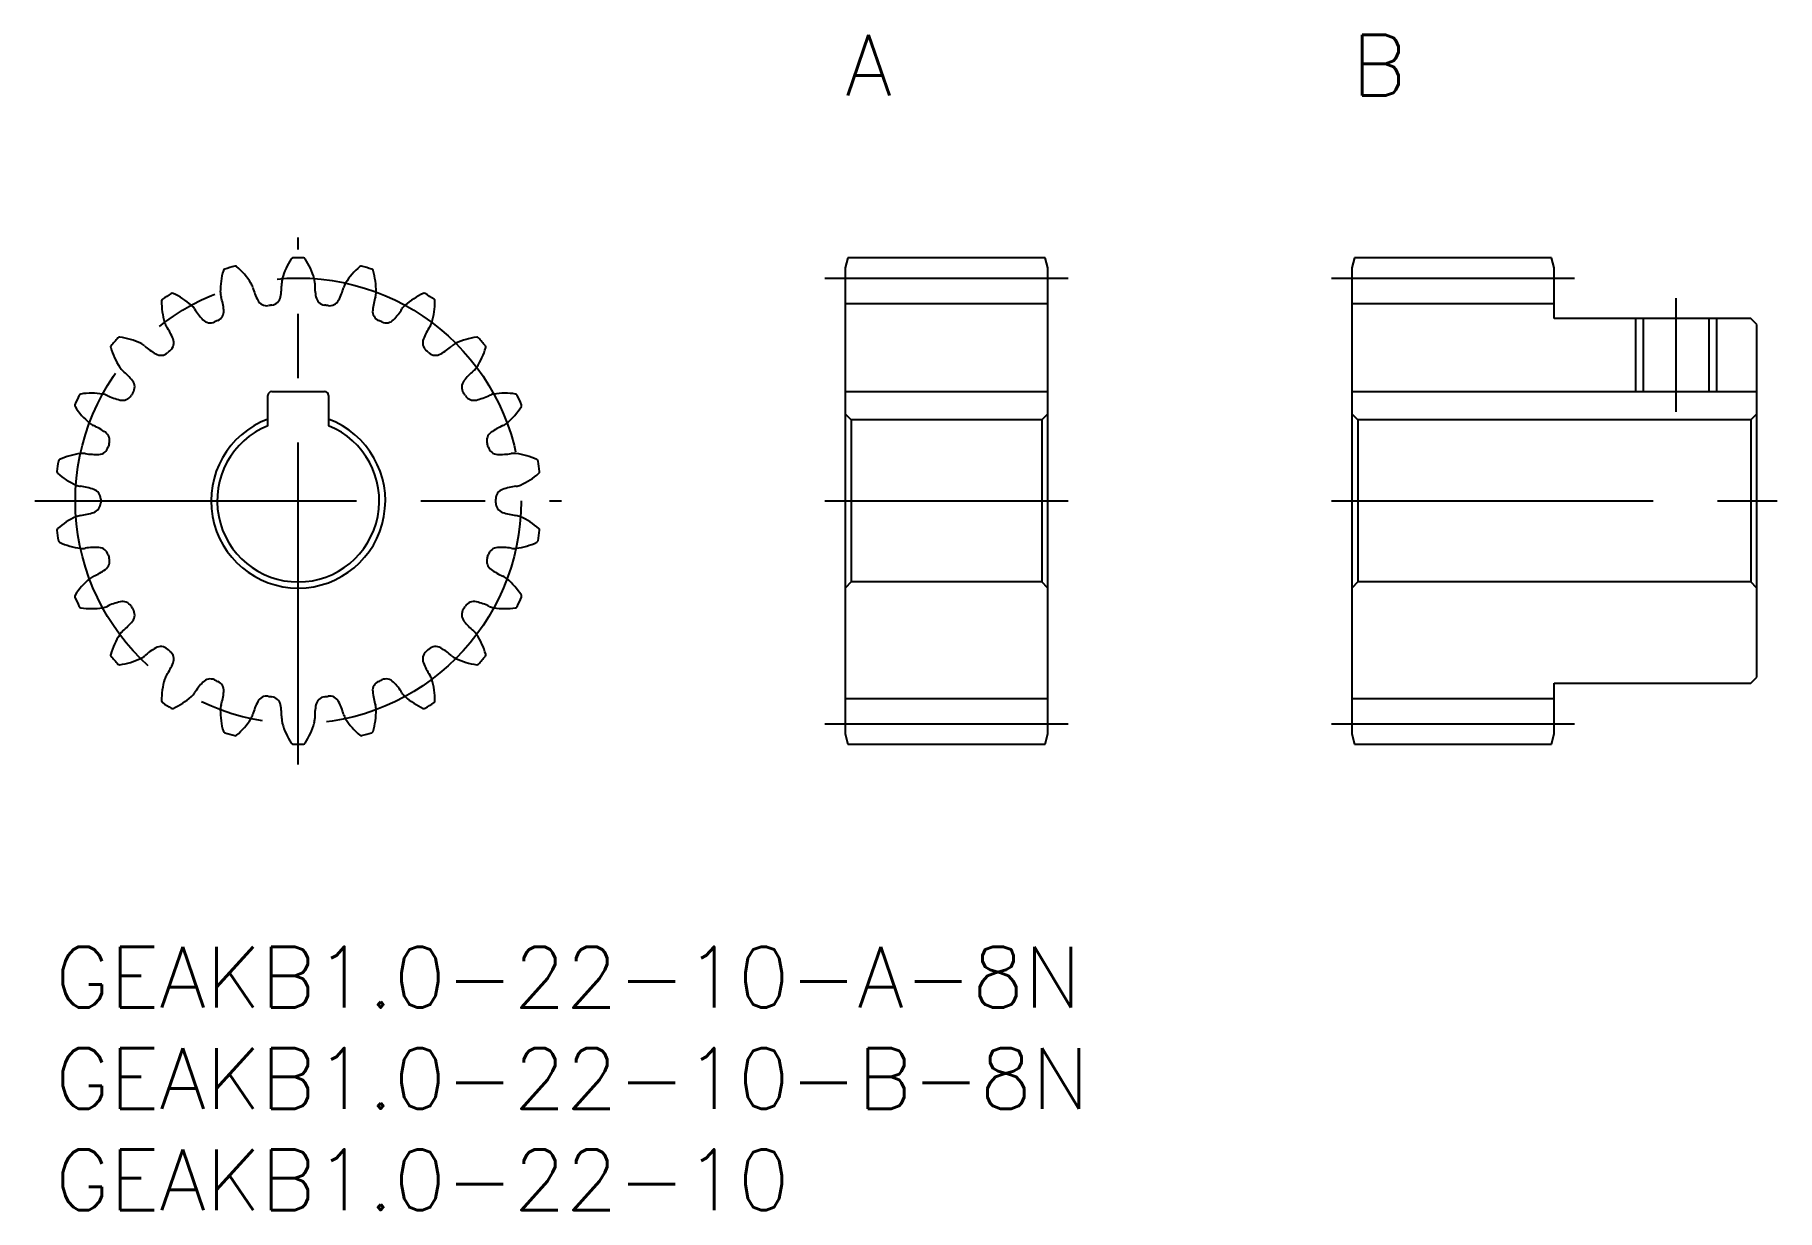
# Model space of a CAD drawing. Extents: x -1 to 85, y -13 to 45.
import ezdxf

# ---------------------------------------------------------------- set-up
doc = ezdxf.new("R2010")
doc.units = 0
doc.header["$LTSCALE"] = 0.5
doc.linetypes.add('CENTER', pattern=[50.8, 31.75, -6.35, 6.35, -6.35])
for name, color, linetype in [('MSM_CENTER', 1, 'CENTER'), ('MSM_CONTINUOUS', 7, 'CONTINUOUS'), ('MSM_NARROW', 5, 'CONTINUOUS'), ('MSM_PART_NUMBER', 7, 'CONTINUOUS')]:
    doc.layers.add(name, color=color, linetype=linetype)
doc.styles.get("Standard").update_dxf_attribs({"font": 'txt.shx', "height": 1, "bigfont": 'bigfont.shx'})

# ---------------------------------------------------------------- blocks, each defined once
blk = doc.blocks.new('*U3')
at = {"layer": 'MSM_PART_NUMBER'}
blk.add_text('GEAKB1.0-22-10-B-8N', height=3, dxfattribs=at).set_placement((0, -8))
blk = doc.blocks.new('*U4')
at = {"layer": 'MSM_PART_NUMBER'}
blk.add_text('GEAKB1.0-22-10-A-8N', height=3, dxfattribs=at).set_placement((0, -3))
blk = doc.blocks.new('*U5')
at = {"layer": 'MSM_PART_NUMBER'}
blk.add_text('A', height=3, dxfattribs=at).set_placement((39, 42))
blk = doc.blocks.new('*U6')
at = {"layer": 'MSM_PART_NUMBER'}
blk.add_text('B', height=3, dxfattribs=at).set_placement((64, 42))
blk = doc.blocks.new('*U7')
at = {"layer": 'MSM_PART_NUMBER'}
blk.add_text('GEAKB1.0-22-10', height=3, dxfattribs=at).set_placement((0, -13))

msp = doc.modelspace()

# ---------------------------------------------------------------- linework, layer by layer
at = {"layer": 'MSM_CENTER'}
for p, q in [((12, 9), (12, 35)), ((38, 33), (50, 33)), ((63, 33), (75, 33)), ((80, 32), (80, 26.4)), ((-1, 22), (25, 22)), ((38, 22), (50, 22)), ((63, 22), (85, 22)), ((38, 11), (50, 11)), ((63, 11), (75, 11))]:
    msp.add_line(p, q, dxfattribs=at)
msp.add_circle((12, 22), 11, dxfattribs=at)
at = {"layer": 'MSM_CONTINUOUS'}
for p, q in [((39.134, 34), (39, 33.5)), ((48.866, 34), (39.134, 34)), ((49, 33.5), (48.866, 34)), ((64.134, 34), (64, 33.5)), ((73.866, 34), (64.134, 34)), ((74, 33.5), (73.866, 34)), ((39, 33.5), (39, 10.5)), ((49, 10.5), (49, 33.5)), ((64, 33.5), (64, 10.5)), ((74, 31), (74, 33.5)), ((39, 31.75), (49, 31.75)), ((64, 31.75), (74, 31.75)), ((83.7, 31), (74, 31)), ((78.379, 31), (78.379, 27.4)), ((81.621, 31), (81.621, 27.4)), ((84, 30.7), (83.7, 31)), ((84, 13.3), (84, 30.7)), ((10.5, 25.708), (10.5, 27.2)), ((10.7, 27.4), (13.3, 27.4)), ((13.5, 27.2), (13.5, 25.708)), ((39, 27.4), (49, 27.4)), ((64, 27.4), (84, 27.4)), ((39.3, 26), (39, 26.3)), ((39.3, 26), (39.3, 18)), ((48.7, 26), (39.3, 26)), ((49, 26.3), (48.7, 26)), ((48.7, 26), (48.7, 18)), ((64.3, 26), (64, 26.3)), ((64.3, 26), (64.3, 18)), ((83.7, 26), (64.3, 26)), ((84, 26.3), (83.7, 26)), ((83.7, 26), (83.7, 18)), ((39.3, 18), (39, 17.7)), ((48.7, 18), (39.3, 18)), ((49, 17.7), (48.7, 18)), ((64.3, 18), (64, 17.7)), ((83.7, 18), (64.3, 18)), ((84, 17.7), (83.7, 18)), ((74, 10.5), (74, 13)), ((74, 13), (83.7, 13)), ((83.7, 13), (84, 13.3)), ((39, 12.25), (49, 12.25)), ((64, 12.25), (74, 12.25)), ((39, 10.5), (39.134, 10)), ((48.866, 10), (49, 10.5)), ((64, 10.5), (64.134, 10)), ((73.866, 10), (74, 10.5)), ((39.134, 10), (48.866, 10)), ((64.134, 10), (73.866, 10))]:
    msp.add_line(p, q, dxfattribs=at)
for centre, radius, start, end in [((12, 22), 12, 105.12291, 107.60437), ((8.895, 33.488), 0.1, 49.12967, 105.1229), ((6.562, 30.791), 3.667, 32.27273, 49.12964), ((14.741, 31.967), 3.667, 147.234, 164.09091), ((11.742, 33.897), 0.1, 91.24073, 147.23402), ((12, 22), 12, 88.75927, 91.24073), ((12.258, 33.897), 0.1, 32.76603, 88.75926), ((9.259, 31.967), 3.667, 15.90909, 32.766), ((17.438, 30.791), 3.667, 130.87036, 147.72727), ((15.105, 33.488), 0.1, 74.87719, 130.87034), ((12, 22), 12, 72.39563, 74.8771), ((11.822, 32.336), 3.667, 163.59764, 180.45455), ((8.401, 33.343), 0.1, 107.60437, 163.59766), ((8.972, 32.313), 0.816, 15.67958, 32.27273), ((7.8, 32.698), 3.385, 349.21735, 0.68406), ((12, 32.748), 0.816, 164.09091, 180.68406), ((12, 32.748), 0.816, 359.31594, 15.90909), ((16.2, 32.698), 3.385, 179.31594, 190.78265), ((15.028, 32.313), 0.816, 147.72728, 164.32042), ((15.599, 33.343), 0.1, 16.40233, 72.39563), ((12.178, 32.336), 3.667, 359.54545, 16.40236), ((5.351, 31.869), 0.1, 123.968, 179.96129), ((8.918, 31.867), 3.667, 179.96127, 196.81818), ((12, 22), 12, 121.48654, 123.968), ((5.785, 32.148), 0.1, 65.49331, 121.48654), ((4.305, 28.903), 3.667, 48.63636, 65.49327), ((8.972, 32.313), 0.816, 180.45454, 197.04769), ((4.956, 31.081), 3.385, 5.58098, 17.04769), ((13.016, 33.448), 3.385, 195.67958, 207.14629), ((10.449, 32.132), 0.5, 207.1463, 278.70166), ((10.633, 32.158), 0.5, 277.66197, 349.21734), ((13.367, 32.158), 0.5, 190.78266, 262.33803), ((13.551, 32.132), 0.5, 261.29834, 332.85371), ((10.984, 33.448), 3.385, 332.85371, 344.32042), ((19.044, 31.081), 3.385, 162.95231, 174.41902), ((15.028, 32.313), 0.816, 342.95231, 359.54546), ((19.695, 28.903), 3.667, 114.50673, 131.36364), ((18.215, 32.148), 0.1, 58.51355, 114.5067), ((12, 22), 12, 56.032, 58.51346), ((15.082, 31.867), 3.667, 343.18182, 0.03873), ((18.649, 31.869), 0.1, 0.03869, 56.032), ((6.189, 31.042), 0.816, 32.04322, 48.63636), ((9.75, 33.271), 3.385, 212.04321, 223.50992), ((7.827, 31.362), 0.5, 294.02561, 5.58098), ((12, 22), 9.75, 97.66197, 98.70166), ((12, 22), 9.75, 81.29834, 82.33803), ((16.173, 31.362), 0.5, 174.41901, 245.97439), ((14.25, 33.271), 3.385, 316.49007, 327.95679), ((17.811, 31.042), 0.816, 131.36364, 147.95678), ((6.189, 31.042), 0.816, 196.81818, 213.41133), ((2.683, 28.729), 3.385, 21.94462, 33.41133), ((7.658, 31.285), 0.5, 223.50992, 295.06532), ((12, 22), 9.75, 114.02561, 115.0653), ((12, 22), 9.75, 64.9347, 65.97439), ((16.342, 31.285), 0.5, 244.93471, 316.49007), ((21.317, 28.729), 3.385, 146.58867, 158.05538), ((17.811, 31.042), 0.816, 326.58867, 343.18182), ((2.84, 29.596), 0.1, 140.33164, 196.32493), ((6.263, 30.599), 3.667, 196.32491, 213.18182), ((12, 22), 12, 137.85018, 140.33164), ((3.177, 29.986), 0.1, 81.85691, 137.85018), ((2.672, 26.455), 3.667, 65, 81.85691), ((3.877, 29.039), 0.816, 48.40685, 65), ((6.665, 32.18), 3.385, 228.40685, 239.87356), ((5.218, 29.685), 0.5, 239.87356, 311.42896), ((12, 22), 9.75, 130.38925, 131.42894), ((5.358, 29.807), 0.5, 310.38925, 21.94461), ((18.642, 29.807), 0.5, 158.05537, 229.61075), ((12, 22), 9.75, 48.57106, 49.61075), ((18.782, 29.685), 0.5, 228.57107, 300.12644), ((17.335, 32.18), 3.385, 300.12644, 311.59315), ((20.123, 29.039), 0.816, 115.00001, 131.59315), ((21.328, 26.455), 3.667, 98.14309, 115), ((17.737, 30.599), 3.667, 326.81818, 343.67509), ((20.823, 29.986), 0.1, 42.14992, 98.14306), ((12, 22), 12, 39.66836, 42.14982), ((21.16, 29.596), 0.1, 343.67506, 39.66836), ((3.877, 29.039), 0.816, 213.18181, 229.77497), ((1.164, 25.831), 3.385, 38.30825, 49.77497), ((22.836, 25.831), 3.385, 130.22503, 141.69174), ((20.123, 29.039), 0.816, 310.22503, 326.81818), ((3.428, 27.62), 0.5, 326.75288, 38.30825), ((20.572, 27.62), 0.5, 141.69174, 213.24712), ((1.071, 26.708), 0.1, 156.69528, 212.68857), ((12, 22), 12, 154.21381, 156.69528), ((1.285, 27.177), 0.1, 98.22058, 154.21381), ((1.795, 23.647), 3.667, 81.36364, 98.22055), ((2.223, 26.465), 0.816, 64.77049, 81.36364), ((4.013, 30.265), 3.385, 244.77049, 256.2372), ((3.327, 27.463), 0.5, 256.23719, 327.79257), ((12, 22), 9.75, 146.75288, 147.79257), ((10.7, 27.2), 0.2, 90, 180), ((13.3, 27.2), 0.2, 0, 90), ((12, 22), 9.75, 32.20743, 33.24712), ((20.673, 27.463), 0.5, 212.20743, 283.7628), ((19.987, 30.265), 3.385, 283.7628, 295.22951), ((21.777, 26.465), 0.816, 98.63637, 115.22951), ((22.205, 23.647), 3.667, 81.77945, 98.63637), ((22.715, 27.177), 0.1, 25.78609, 81.77948), ((12, 22), 12, 23.30472, 25.78618), ((22.929, 26.708), 0.1, 327.31142, 23.30472), ((4.073, 28.634), 3.667, 212.68855, 229.54545), ((2.223, 26.465), 0.816, 229.54545, 246.1386), ((12, 22), 4.3, 110.41621, 69.58379), ((21.777, 26.465), 0.816, 293.8614, 310.45455), ((19.927, 28.634), 3.667, 310.45455, 327.31145), ((0.524, 22.623), 3.385, 54.67189, 66.1386), ((2.192, 24.977), 0.5, 343.11652, 54.67189), ((12, 22), 4, 112.02431, 67.97569), ((21.808, 24.977), 0.5, 125.3281, 196.88348), ((23.476, 22.623), 3.385, 113.8614, 125.32811), ((1.744, 20.705), 3.667, 97.72727, 114.58418), ((1.361, 23.53), 0.816, 81.13412, 97.72727), ((2.009, 27.68), 3.385, 261.13412, 272.60083), ((2.139, 24.798), 0.5, 272.60083, 344.15621), ((12, 22), 9.75, 163.11652, 164.15621), ((12, 22), 9.75, 15.84379, 16.88348), ((21.861, 24.798), 0.5, 195.8438, 267.39917), ((21.991, 27.68), 3.385, 267.39916, 278.86588), ((22.639, 23.53), 0.816, 82.27273, 98.86588), ((22.256, 20.705), 3.667, 65.41582, 82.27273), ((0.187, 23.438), 0.1, 173.05891, 229.0522), ((12, 22), 12, 170.57745, 173.05891), ((2.525, 26.132), 3.667, 229.05218, 245.90909), ((0.261, 23.948), 0.1, 114.58422, 170.57745), ((21.475, 26.132), 3.667, 294.09091, 310.94782), ((23.739, 23.948), 0.1, 9.42265, 65.41579), ((12, 22), 12, 6.94109, 9.42255), ((23.813, 23.438), 0.1, 310.94778, 6.94109), ((1.361, 23.53), 0.816, 245.9091, 262.50224), ((0.813, 19.365), 3.385, 71.03553, 82.50224), ((1.75, 22.093), 0.5, 359.48015, 71.03552), ((22.25, 22.093), 0.5, 108.96446, 180.51985), ((23.187, 19.365), 3.385, 97.49776, 108.96447), ((22.639, 23.53), 0.816, 277.49776, 294.09091), ((1.75, 21.907), 0.5, 288.96446, 0.51985), ((12, 22), 9.75, 179.48015, 180.51985), ((12, 22), 9.75, 359.48015, 0.51985), ((22.25, 21.907), 0.5, 179.48016, 251.03553), ((2.525, 17.868), 3.667, 114.09091, 130.94782), ((1.361, 20.47), 0.816, 97.49776, 114.09091), ((0.813, 24.635), 3.385, 277.49776, 288.96447), ((23.187, 24.635), 3.385, 251.03553, 262.50224), ((22.639, 20.47), 0.816, 65.9091, 82.50224), ((21.475, 17.868), 3.667, 49.05218, 65.90909), ((0.187, 20.562), 0.1, 130.94782, 186.94109), ((12, 22), 12, 186.94109, 189.42255), ((0.261, 20.052), 0.1, 189.42255, 245.41584), ((1.744, 23.295), 3.667, 245.41582, 262.27273), ((22.256, 23.295), 3.667, 277.72727, 294.58418), ((23.739, 20.052), 0.1, 294.58418, 350.57745), ((12, 22), 12, 350.57745, 353.05891), ((23.813, 20.562), 0.1, 353.05901, 49.05221), ((1.361, 20.47), 0.816, 262.27273, 278.86588), ((2.009, 16.32), 3.385, 87.39916, 98.86588), ((2.139, 19.202), 0.5, 15.84379, 87.39916), ((2.192, 19.023), 0.5, 305.3281, 16.88348), ((12, 22), 9.75, 195.84379, 196.88348), ((21.808, 19.023), 0.5, 163.11652, 234.67189), ((12, 22), 9.75, 343.11652, 344.15621), ((21.861, 19.202), 0.5, 92.60083, 164.15621), ((21.991, 16.32), 3.385, 81.13412, 92.60083), ((22.639, 20.47), 0.816, 261.13412, 277.72727), ((4.073, 15.366), 3.667, 130.45455, 147.31146), ((2.223, 17.535), 0.816, 113.8614, 130.45455), ((0.524, 21.377), 3.385, 293.8614, 305.32811), ((23.476, 21.377), 3.385, 234.67189, 246.1386), ((21.777, 17.535), 0.816, 49.54546, 66.1386), ((19.927, 15.366), 3.667, 32.68855, 49.54546), ((1.071, 17.292), 0.1, 147.31146, 203.30472), ((12, 22), 12, 203.30472, 205.78619), ((12, 22), 12, 334.21381, 336.69528), ((22.929, 17.292), 0.1, 336.69528, 32.68857), ((1.285, 16.823), 0.1, 205.78619, 261.77948), ((1.795, 20.353), 3.667, 261.77945, 278.63637), ((2.223, 17.535), 0.816, 278.63637, 295.22951), ((4.013, 13.735), 3.385, 103.7628, 115.22951), ((3.327, 16.537), 0.5, 32.20743, 103.7628), ((12, 22), 9.75, 212.20743, 213.24712), ((3.428, 16.38), 0.5, 321.69174, 33.24712), ((20.572, 16.38), 0.5, 146.75289, 218.30825), ((12, 22), 9.75, 326.75288, 327.79257), ((20.673, 16.537), 0.5, 76.23719, 147.79257), ((19.987, 13.735), 3.385, 64.77049, 76.2372), ((21.777, 17.535), 0.816, 244.77049, 261.36364), ((22.205, 20.353), 3.667, 261.36364, 278.22055), ((22.715, 16.823), 0.1, 278.22055, 334.21381), ((3.877, 14.961), 0.816, 130.22503, 146.81818), ((1.164, 18.169), 3.385, 310.22503, 321.69174), ((22.836, 18.169), 3.385, 218.30825, 229.77497), ((20.123, 14.961), 0.816, 33.18181, 49.77497), ((6.263, 13.401), 3.667, 146.81818, 163.67509), ((6.665, 11.82), 3.385, 120.12644, 131.59315), ((5.218, 14.315), 0.5, 48.57106, 120.12644), ((12, 22), 9.75, 228.57106, 229.61075), ((12, 22), 9.75, 310.38925, 311.42894), ((18.782, 14.315), 0.5, 59.87356, 131.42894), ((17.335, 11.82), 3.385, 48.40685, 59.87356), ((17.737, 13.401), 3.667, 16.32491, 33.18182), ((2.84, 14.404), 0.1, 163.67509, 219.66836), ((12, 22), 12, 219.66836, 222.14982), ((3.177, 14.014), 0.1, 222.14982, 278.14311), ((2.672, 17.545), 3.667, 278.14309, 295), ((3.877, 14.961), 0.816, 295.00001, 311.59315), ((2.683, 15.271), 3.385, 326.58867, 338.05538), ((5.358, 14.193), 0.5, 338.05537, 49.61075), ((18.642, 14.193), 0.5, 130.38925, 201.94462), ((21.317, 15.271), 3.385, 201.94462, 213.41133), ((20.123, 14.961), 0.816, 228.40685, 245), ((21.328, 17.545), 3.667, 245, 261.85691), ((20.823, 14.014), 0.1, 261.85691, 317.85018), ((12, 22), 12, 317.85018, 320.33164), ((21.16, 14.404), 0.1, 320.33174, 16.32493), ((8.918, 12.133), 3.667, 163.18182, 180.03873), ((6.189, 12.958), 0.816, 146.58867, 163.18182), ((9.75, 10.729), 3.385, 136.49007, 147.95679), ((7.658, 12.715), 0.5, 64.9347, 136.49007), ((12, 22), 9.75, 244.9347, 245.97439), ((7.827, 12.638), 0.5, 354.41901, 65.97439), ((16.173, 12.638), 0.5, 114.02561, 185.58098), ((12, 22), 9.75, 294.02561, 295.0653), ((16.342, 12.715), 0.5, 43.50992, 115.0653), ((14.25, 10.729), 3.385, 32.04321, 43.50993), ((17.811, 12.958), 0.816, 16.81819, 33.41133), ((15.082, 12.133), 3.667, 359.96127, 16.81818), ((5.351, 12.131), 0.1, 180.03876, 236.032), ((12, 22), 12, 236.032, 238.51346), ((4.305, 15.097), 3.667, 294.50673, 311.36364), ((6.189, 12.958), 0.816, 311.36364, 327.95678), ((4.956, 12.919), 3.385, 342.95231, 354.41902), ((13.016, 10.552), 3.385, 152.85371, 164.32042), ((10.449, 11.868), 0.5, 81.29834, 152.85371), ((12, 22), 9.75, 261.29834, 262.33803), ((10.633, 11.842), 0.5, 10.78265, 82.33803), ((13.367, 11.842), 0.5, 97.66197, 169.21735), ((12, 22), 9.75, 277.66197, 278.70166), ((13.551, 11.868), 0.5, 27.14628, 98.70166), ((10.984, 10.552), 3.385, 15.67958, 27.14629), ((19.044, 12.919), 3.385, 185.58098, 197.04769), ((17.811, 12.958), 0.816, 212.04322, 228.63636), ((19.695, 15.097), 3.667, 228.63636, 245.49327), ((12, 22), 12, 301.48654, 303.968), ((18.649, 12.131), 0.1, 303.9681, 359.9613), ((5.785, 11.852), 0.1, 238.51346, 294.50675), ((8.972, 11.687), 0.816, 162.95231, 179.54546), ((11.822, 11.664), 3.667, 179.54545, 196.40237), ((6.562, 13.209), 3.667, 310.87036, 327.72727), ((8.972, 11.687), 0.816, 327.72728, 344.32042), ((7.8, 11.302), 3.385, 359.31594, 10.78265), ((12, 11.252), 0.816, 179.31594, 195.90909), ((12, 11.252), 0.816, 344.09092, 0.68406), ((16.2, 11.302), 3.385, 169.21735, 180.68406), ((15.028, 11.687), 0.816, 195.67958, 212.27273), ((17.438, 13.209), 3.667, 212.27273, 229.12964), ((12.178, 11.664), 3.667, 343.59764, 0.45455), ((15.028, 11.687), 0.816, 0.45455, 17.04769), ((18.215, 11.852), 0.1, 245.49331, 301.48654), ((8.401, 10.657), 0.1, 196.4024, 252.39563), ((12, 22), 12, 252.39563, 254.87709), ((8.895, 10.512), 0.1, 254.87709, 310.87039), ((14.741, 12.033), 3.667, 195.90909, 212.766), ((9.259, 12.033), 3.667, 327.234, 344.09091), ((15.105, 10.512), 0.1, 229.12964, 285.12291), ((12, 22), 12, 285.12291, 287.60437), ((15.599, 10.657), 0.1, 287.60446, 343.59766), ((11.742, 10.103), 0.1, 212.766, 268.75927), ((12, 22), 12, 268.75927, 271.24073), ((12.258, 10.103), 0.1, 271.24073, 327.23402)]:
    msp.add_arc(centre, radius, start, end, dxfattribs=at)
at = {"layer": 'MSM_NARROW'}
for p, q in [((78, 31), (78, 27.4)), ((82, 31), (82, 27.4))]:
    msp.add_line(p, q, dxfattribs=at)

# ---------------------------------------------------------------- block references
at = {"layer": 'MSM_CONTINUOUS'}
for name in ['*U5', '*U6', '*U4', '*U3', '*U7']:
    msp.add_blockref(name, (0, 0), dxfattribs=at)

doc.saveas('drawing.dxf')
